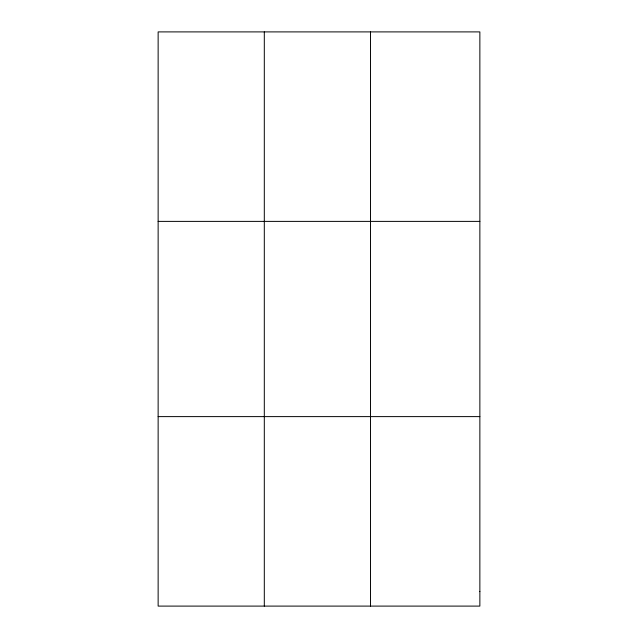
<?xml version="1.0" encoding="UTF-8"?>
<svg xmlns="http://www.w3.org/2000/svg" width="638" height="638" viewBox="0 0 638 638"><rect width="100%" height="100%" fill="white"/><g stroke="black" fill="none" stroke-linecap="round" stroke-linejoin="round"><path stroke-width="0.96" d="M264.307 31.9L264.307 606.1M370.479 31.9L370.479 606.1M158.136 221.386L479.864 221.386M158.136 416.614L479.864 416.614M479.864 591.522L479.864 606.1L158.136 606.1L158.136 31.9L479.864 31.9L479.864 591.522"/></g></svg>
